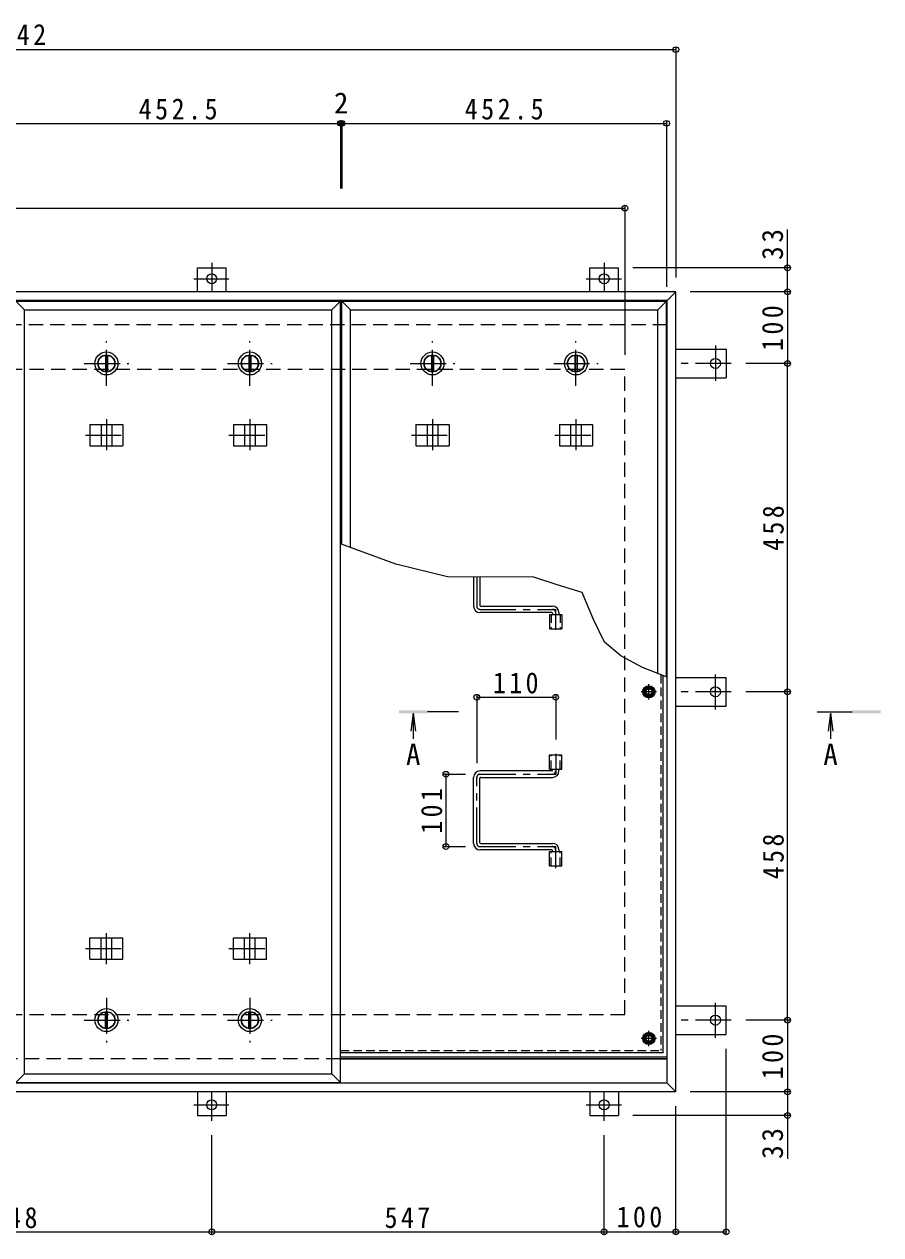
# Model space of a CAD drawing. Units: millimetres at full size, sheet at 1:10. Extents: x -2686 to 2781, y -1962 to 1858.
# Drawn here: x -1449 to -255, y -277 to 1412 of the extents above; entities that cross this region are included whole.
import ezdxf
from ezdxf.enums import TextEntityAlignment as Align

# ---------------------------------------------------------------- set-up
doc = ezdxf.new("R2010")
doc.units = ezdxf.units.MM
doc.header["$LTSCALE"] = 10
doc.header["$PDMODE"] = 32
doc.header["$PDSIZE"] = 8
for name, pattern in [('CHAIN1', [8, 5, -1, 1, -1]), ('DASHED1', [1.8, 1.2, -0.6]), ('DASHED2', [3, 2, -1])]:
    doc.linetypes.add(name, pattern=pattern)
for name, color, linetype, lineweight in [('0-1_躯体', 2, 'DASHED2', 9), ('0-2_仕上', 4, 'Continuous', 9), ('0-3_建具', 4, 'Continuous', 9), ('0-5_寸法', 7, 'Continuous', 9), ('0-6_ハッチ', 6, 'Continuous', 9), ('0-7', 5, 'Continuous', 5), ('0-A', 3, 'CHAIN1', 9), ('0-B', 2, 'Continuous', 9), ('0-C', 2, 'Continuous', 9), ('0-E', 3, 'Continuous', 9), ('0-F', 7, 'Continuous', 9)]:
    doc.layers.add(name, color=color, linetype=linetype, lineweight=lineweight)
doc.styles.add('ＭＳ ゴシック', font='')
doc.styles.get('ＭＳ ゴシック').set_extended_font_data('MS Gothic')

msp = doc.modelspace()

# ---------------------------------------------------------------- linework, layer by layer
at = {"layer": '0-1_躯体'}
for p, q in [((-552.35, 992.92), (-2370.35, 992.92)), ((-2311.35, 930.92), (-611.35, 930.92)), ((-611.35, 30.92), (-611.35, 930.92)), ((-2311.35, 30.92), (-611.35, 30.92)), ((-1007.85, -31.08), (-2370.35, -31.08))]:
    msp.add_line(p, q, dxfattribs=at)
at = {"layer": '0-1_躯体', "linetype": 'Continuous'}
msp.add_line((-552.35, -31.08), (-1007.85, -31.08), dxfattribs=at)
at = {"layer": '0-2_仕上'}
for p, q in [((-1448.35, -52.08), (-1448.35, 1013.92)), ((-1019.85, -52.08), (-1019.85, 1013.92)), ((-1007.85, -64.08), (-1007.85, 1025.92)), ((-1005.85, 686.36), (-1005.85, 1025.92)), ((-993.85, 682.03), (-993.85, 1013.92)), ((-565.35, 506.34), (-565.35, 1013.92)), ((-553.35, 501.69), (-553.35, 1025.92)), ((-906.37, 450.9), (-909.63, 426.11)), ((-906.37, 450.9), (-906.37, 415.29)), ((-906.37, 450.9), (-903.11, 426.11)), ((-324.65, 450.9), (-327.91, 426.11)), ((-324.65, 450.9), (-321.38, 426.11)), ((-324.65, 450.9), (-324.65, 415.29))]:
    msp.add_line(p, q, dxfattribs=at)
at = {"layer": '0-2_仕上', "color": 3}
for p, q in [((-716.5, 588.92), (-716.5, 568.92)), ((-716.5, 588.92), (-699.2, 588.92)), ((-699.2, 588.92), (-699.2, 568.92)), ((-716.5, 568.92), (-699.2, 568.92)), ((-716.5, 372.92), (-716.5, 392.92)), ((-716.5, 392.92), (-699.2, 392.92)), ((-699.2, 372.92), (-699.2, 392.92)), ((-716.5, 372.92), (-699.2, 372.92)), ((-716.5, 237.92), (-716.5, 257.92)), ((-716.5, 257.92), (-699.2, 257.92)), ((-699.2, 237.92), (-699.2, 257.92)), ((-716.5, 237.92), (-699.2, 237.92))]:
    msp.add_line(p, q, dxfattribs=at)
at = {"layer": '0-2_仕上', "color": 3, "linetype": 'DASHED1'}
for p, q in [((-714.2, 588.92), (-714.2, 568.92)), ((-701.5, 588.92), (-701.5, 568.92)), ((-714.2, 372.92), (-714.2, 392.92)), ((-701.5, 372.92), (-701.5, 392.92)), ((-714.2, 237.92), (-714.2, 257.92)), ((-701.5, 237.92), (-701.5, 257.92))]:
    msp.add_line(p, q, dxfattribs=at)
at = {"layer": '0-2_仕上', "linetype": 'CHAIN1'}
for p, q in [((-843.37, 452.9), (-886.37, 452.9)), ((-343.28, 452.9), (-294.65, 452.9))]:
    msp.add_line(p, q, dxfattribs=at)
at = {"layer": '0-2_仕上'}
for points in [[(-1448.35, 1013.92), (-1460.35, 1025.92), (-1007.85, 1025.92)], [(-1448.35, 1013.92), (-1019.85, 1013.92), (-1007.85, 1025.92)], [(-993.85, 1013.92), (-1005.85, 1025.92), (-553.35, 1025.92)], [(-993.85, 1013.92), (-565.35, 1013.92), (-553.35, 1025.92)], [(-1448.35, -52.08), (-1460.35, -64.08), (-1007.85, -64.08)], [(-1448.35, -52.08), (-1019.85, -52.08), (-1007.85, -64.08)]]:
    msp.add_lwpolyline(points, dxfattribs=at)
for points in [[(-926.37, 450.9), (-926.37, 454.9), (-886.37, 450.9), (-886.37, 454.9)], [(-294.65, 450.9), (-294.65, 454.9), (-254.65, 450.9), (-254.65, 454.9)]]:
    msp.add_solid(points, dxfattribs=at)
at = {"layer": '0-3_建具', "color": 2}
for p, q in [((-540.35, 1038.92), (-2382.35, 1038.92)), ((-540.35, 1038.92), (-552.35, 1026.92)), ((-540.35, -77.08), (-540.35, 1038.92)), ((-552.35, 1026.92), (-2370.35, 1026.92)), ((-552.35, -65.08), (-552.35, 1026.92)), ((-552.35, -31.08), (-1007.85, -31.08)), ((-552.35, -65.08), (-2370.35, -65.08)), ((-540.35, -77.08), (-552.35, -65.08)), ((-540.35, -77.08), (-2382.35, -77.08))]:
    msp.add_line(p, q, dxfattribs=at)
at = {"layer": '0-3_建具'}
for p, q in [((-1357.19, 853.92), (-1311.01, 853.92)), ((-1357.19, 853.92), (-1357.19, 823.92)), ((-1341.6, 853.92), (-1341.6, 823.92)), ((-1326.6, 853.92), (-1326.6, 823.92)), ((-1311.01, 853.92), (-1311.01, 823.92)), ((-1157.19, 853.92), (-1111.01, 853.92)), ((-1157.19, 853.92), (-1157.19, 823.92)), ((-1141.6, 853.92), (-1141.6, 823.92)), ((-1126.6, 853.92), (-1126.6, 823.92)), ((-1111.01, 853.92), (-1111.01, 823.92)), ((-902.69, 853.92), (-856.51, 853.92)), ((-902.69, 853.92), (-902.69, 823.92)), ((-887.1, 853.92), (-887.1, 823.92)), ((-872.1, 853.92), (-872.1, 823.92)), ((-856.51, 853.92), (-856.51, 823.92)), ((-702.69, 853.92), (-656.51, 853.92)), ((-702.69, 853.92), (-702.69, 823.92)), ((-687.1, 853.92), (-687.1, 823.92)), ((-672.1, 853.92), (-672.1, 823.92)), ((-656.51, 853.92), (-656.51, 823.92)), ((-1357.19, 823.92), (-1311.01, 823.92)), ((-1157.19, 823.92), (-1111.01, 823.92)), ((-902.69, 823.92), (-856.51, 823.92)), ((-702.69, 823.92), (-656.51, 823.92)), ((-1357.19, 137.92), (-1311.01, 137.92)), ((-1357.19, 107.92), (-1357.19, 137.92)), ((-1341.6, 107.92), (-1341.6, 137.92)), ((-1326.6, 107.92), (-1326.6, 137.92)), ((-1311.01, 107.92), (-1311.01, 137.92)), ((-1157.19, 137.92), (-1111.01, 137.92)), ((-1157.19, 107.92), (-1157.19, 137.92)), ((-1141.6, 107.92), (-1141.6, 137.92)), ((-1126.6, 107.92), (-1126.6, 137.92)), ((-1111.01, 107.92), (-1111.01, 137.92)), ((-1357.19, 107.92), (-1311.01, 107.92)), ((-1157.19, 107.92), (-1111.01, 107.92))]:
    msp.add_line(p, q, dxfattribs=at)
at = {"layer": '0-3_建具', "linetype": 'CHAIN1'}
for p, q in [((-1334.1, 861.04), (-1334.1, 817.8)), ((-1134.1, 861.04), (-1134.1, 817.8)), ((-879.6, 861.04), (-879.6, 817.8)), ((-679.6, 861.04), (-679.6, 817.8)), ((-1363.51, 838.92), (-1304.69, 838.92)), ((-1163.51, 838.92), (-1104.69, 838.92)), ((-909.01, 838.92), (-850.19, 838.92)), ((-709.01, 838.92), (-650.19, 838.92)), ((-1334.1, 100.81), (-1334.1, 144.04)), ((-1134.1, 100.81), (-1134.1, 144.04)), ((-1363.51, 122.92), (-1304.69, 122.92)), ((-1163.51, 122.92), (-1104.69, 122.92))]:
    msp.add_line(p, q, dxfattribs=at)
at = {"layer": '0-5_寸法'}
for p, q in [((-384.58, 1072.12), (-384.58, 1125.88)), ((-639.69, 550.34), (-655.05, 581.79)), ((-384.58, -110.28), (-384.58, -170.62))]:
    msp.add_line(p, q, dxfattribs=at)
for points in [[(-655.05, 581.79), (-670.86, 619.25), (-705.83, 629.94), (-738.38, 640.74), (-858.54, 641.46), (-930.46, 659.15), (-1007.85, 687.08)], [(-552.35, 501.31), (-586.89, 514.68), (-617.12, 531.1), (-639.69, 550.34)]]:
    msp.add_lwpolyline(points, dxfattribs=at)
at = {"layer": '0-6_ハッチ'}
for p, q in [((-822.35, 641.25), (-822.35, 600.42)), ((-813.35, 641.19), (-813.35, 601.42)), ((-713.35, 591.42), (-813.35, 591.42)), ((-812.35, 600.42), (-712.35, 600.42)), ((-703.35, 591.42), (-703.35, 588.92)), ((-712.35, 590.42), (-712.35, 588.92)), ((-712.35, 371.42), (-712.35, 372.92)), ((-703.35, 370.42), (-703.35, 372.92)), ((-822.35, 269.42), (-822.35, 361.42)), ((-713.35, 370.42), (-813.35, 370.42)), ((-813.35, 270.42), (-813.35, 360.42)), ((-812.35, 361.42), (-712.35, 361.42)), ((-713.35, 260.42), (-813.35, 260.42)), ((-812.35, 269.42), (-712.35, 269.42)), ((-712.35, 259.42), (-712.35, 257.92)), ((-703.35, 260.42), (-703.35, 257.92)), ((-1007.85, -28.08), (-552.35, -28.08)), ((-1007.85, -31.08), (-552.35, -31.08))]:
    msp.add_line(p, q, dxfattribs=at)
at = {"layer": '0-6_ハッチ', "linetype": 'CHAIN1'}
for p, q in [((-817.85, 641.22), (-817.85, 600.43)), ((-813.34, 595.92), (-707.85, 595.92)), ((-707.85, 567.54), (-707.85, 595.92)), ((-707.85, 394.3), (-707.85, 365.92)), ((-817.85, 269.43), (-817.85, 361.41)), ((-813.34, 365.92), (-707.85, 365.92)), ((-813.34, 264.92), (-707.85, 264.92)), ((-707.85, 235.04), (-707.85, 264.92))]:
    msp.add_line(p, q, dxfattribs=at)
at = {"layer": '0-6_ハッチ'}
for centre, radius, start, end in [((-813.35, 600.42), 9, 180, 270), ((-812.35, 601.42), 1, 180, 270), ((-713.35, 590.42), 1, 0, 90), ((-712.35, 591.42), 9, 0, 90), ((-813.35, 361.42), 9, 90, 180), ((-812.35, 360.42), 1, 90, 180), ((-713.35, 371.42), 1, 270, 0), ((-712.35, 370.42), 9, 270, 0), ((-812.35, 270.42), 1, 180, 270), ((-813.35, 269.42), 9, 180, 270), ((-713.35, 259.42), 1, 0, 90), ((-712.35, 260.42), 9, 0, 90)]:
    msp.add_arc(centre, radius, start, end, dxfattribs=at)
at = {"layer": '0-6_ハッチ', "linetype": 'CHAIN1'}
for centre, radius, start, end in [((-813.34, 600.43), 4.51, 180, 270), ((-712.35, 591.42), 4.5, 360, 89.70431), ((-813.34, 361.41), 4.51, 90, 180), ((-712.35, 370.42), 4.5, 270.29569, 0), ((-813.34, 269.43), 4.51, 180, 270), ((-712.35, 260.42), 4.5, 0, 89.70431)]:
    msp.add_arc(centre, radius, start, end, dxfattribs=at)
at = {"layer": '0-7'}
for centre, radius in [((-577.85, 480.92), 5), ((-577.85, 480.92), 4.19), ((-577.85, -2.58), 5), ((-577.85, -2.58), 4.19)]:
    msp.add_circle(centre, radius, dxfattribs=at)
at = {"layer": '0-A'}
for p, q in [((-577.85, 470.24), (-577.85, 491.6)), ((-567.17, 480.92), (-588.53, 480.92)), ((-577.85, -13.26), (-577.85, 8.1)), ((-567.17, -2.58), (-588.53, -2.58))]:
    msp.add_line(p, q, dxfattribs=at)
at = {"layer": '0-A', "linetype": 'DASHED1'}
for p in [(-561.05, 504.68), (-1007.85, -19.38)]:
    msp.add_line(p, (-561.05, -19.38), dxfattribs=at)
at = {"layer": '0-A', "linetype": 'Continuous'}
for q in [(-557.85, 503.44), (-1007.85, -22.58)]:
    msp.add_line((-557.85, -22.58), q, dxfattribs=at)
at = {"layer": '0-B'}
for p, q in [((-585.35, 480.92), (-581.6, 487.42)), ((-581.6, 487.42), (-574.1, 487.42)), ((-570.35, 480.92), (-574.1, 487.42)), ((-570.35, 480.92), (-574.1, 474.42)), ((-585.35, -2.58), (-581.6, 3.92)), ((-581.6, 3.92), (-574.1, 3.92)), ((-570.35, -2.58), (-574.1, 3.92)), ((-570.35, -2.58), (-574.1, -9.08))]:
    msp.add_line(p, q, dxfattribs=at)
for points in [[(-585.35, 480.92), (-581.6, 474.42), (-574.1, 474.42)], [(-585.35, -2.58), (-581.6, -9.08), (-574.1, -9.08)]]:
    msp.add_lwpolyline(points, dxfattribs=at)
for centre, radius in [((-577.85, 480.92), 8.5), ((-577.85, 480.92), 6.5), ((-577.85, -2.58), 8.5), ((-577.85, -2.58), 6.5)]:
    msp.add_circle(centre, radius, dxfattribs=at)
at = {"layer": '0-C', "linetype": 'CHAIN1'}
for p, q in [((-1334.1, 907.92), (-1334.1, 969.92)), ((-1134.1, 907.92), (-1134.1, 969.92)), ((-879.6, 907.92), (-879.6, 969.92)), ((-679.6, 907.92), (-679.6, 969.92)), ((-1365.1, 938.92), (-1303.1, 938.92)), ((-1165.1, 938.92), (-1103.1, 938.92)), ((-910.6, 938.92), (-848.6, 938.92)), ((-710.6, 938.92), (-648.6, 938.92)), ((-1334.1, 53.92), (-1334.1, -8.08)), ((-1134.1, 53.92), (-1134.1, -8.08)), ((-1365.1, 22.92), (-1303.1, 22.92)), ((-1165.1, 22.92), (-1103.1, 22.92))]:
    msp.add_line(p, q, dxfattribs=at)
at = {"layer": '0-C'}
for p, q in [((-1335.6, 950.33), (-1335.6, 927.52)), ((-1332.6, 950.33), (-1332.6, 927.52)), ((-1135.6, 950.33), (-1135.6, 927.52)), ((-1132.6, 950.33), (-1132.6, 927.52)), ((-881.1, 950.33), (-881.1, 927.52)), ((-878.1, 950.33), (-878.1, 927.52)), ((-681.1, 950.33), (-681.1, 927.52)), ((-678.1, 950.33), (-678.1, 927.52)), ((-1335.6, 11.52), (-1335.6, 34.33)), ((-1332.6, 11.52), (-1332.6, 34.33)), ((-1135.6, 11.52), (-1135.6, 34.33)), ((-1132.6, 11.52), (-1132.6, 34.33))]:
    msp.add_line(p, q, dxfattribs=at)
for centre, radius in [((-1334.1, 938.92), 16), ((-1334.1, 938.92), 12), ((-1334.1, 938.92), 11.5), ((-1134.1, 938.92), 16), ((-1134.1, 938.92), 12), ((-1134.1, 938.92), 11.5), ((-879.6, 938.92), 16), ((-879.6, 938.92), 12), ((-879.6, 938.92), 11.5), ((-679.6, 938.92), 16), ((-679.6, 938.92), 12), ((-679.6, 938.92), 11.5), ((-1334.1, 22.92), 16), ((-1334.1, 22.92), 12), ((-1334.1, 22.92), 11.5), ((-1134.1, 22.92), 16), ((-1134.1, 22.92), 12), ((-1134.1, 22.92), 11.5)]:
    msp.add_circle(centre, radius, dxfattribs=at)
at = {"layer": '0-E'}
for p, q in [((-1207.35, 1038.92), (-1207.35, 1072.12)), ((-1207.35, 1072.12), (-1167.35, 1072.12)), ((-1167.35, 1038.92), (-1167.35, 1072.12)), ((-660.35, 1072.12), (-620.35, 1072.12)), ((-660.35, 1038.92), (-660.35, 1072.12)), ((-620.35, 1038.92), (-620.35, 1072.12)), ((-540.35, 958.92), (-470.15, 958.92)), ((-470.15, 958.92), (-470.15, 918.92)), ((-540.35, 918.92), (-470.15, 918.92)), ((-540.35, 500.92), (-470.15, 500.92)), ((-470.15, 460.92), (-470.15, 500.92)), ((-540.35, 460.92), (-470.15, 460.92)), ((-540.35, 42.92), (-470.15, 42.92)), ((-470.15, 2.92), (-470.15, 42.92)), ((-540.35, 2.92), (-470.15, 2.92)), ((-1207.35, -77.08), (-1207.35, -110.28)), ((-1167.35, -77.08), (-1167.35, -110.28)), ((-660.35, -77.08), (-660.35, -110.28)), ((-620.35, -77.08), (-620.35, -110.28)), ((-1207.35, -110.28), (-1167.35, -110.28)), ((-660.35, -110.28), (-620.35, -110.28))]:
    msp.add_line(p, q, dxfattribs=at)
at = {"layer": '0-E', "linetype": 'CHAIN1'}
for p, q in [((-1187.35, 1079.28), (-1187.35, 1039.12)), ((-640.35, 1079.28), (-640.35, 1039.12)), ((-1212.19, 1057.12), (-1163.3, 1057.12)), ((-665.19, 1057.12), (-616.3, 1057.12)), ((-485.15, 963.76), (-485.15, 914.88)), ((-462.99, 938.92), (-540.35, 938.92)), ((-485.15, 456.08), (-485.15, 504.97)), ((-462.99, 480.92), (-540.35, 480.92)), ((-485.15, -1.92), (-485.15, 46.97)), ((-462.99, 22.92), (-540.35, 22.92)), ((-1187.35, -117.43), (-1187.35, -77.28)), ((-640.35, -117.43), (-640.35, -77.28)), ((-1212.19, -95.28), (-1163.3, -95.28)), ((-665.19, -95.28), (-616.3, -95.28))]:
    msp.add_line(p, q, dxfattribs=at)
at = {"layer": '0-E'}
for centre in [(-1187.35, 1057.12), (-640.35, 1057.12), (-485.15, 938.92), (-485.15, 480.92), (-485.15, 22.92), (-1187.35, -95.28), (-640.35, -95.28)]:
    msp.add_circle(centre, 7, dxfattribs=at)
at = {"layer": '0-F'}
for p, q in [((-2382.35, 1376.64), (-540.35, 1376.64)), ((-540.35, 1379.64), (-540.35, 1058.92)), ((-1460.35, 1273.84), (-1007.85, 1273.84)), ((-1007.85, 1276.84), (-1007.85, 1183.18)), ((-1007.85, 1273.84), (-1005.85, 1273.84)), ((-1005.85, 1276.84), (-1005.85, 1183.18)), ((-1005.85, 1273.84), (-553.35, 1273.84)), ((-553.35, 1276.84), (-553.35, 1045.92)), ((-2311.35, 1155.64), (-611.35, 1155.64)), ((-611.35, 1158.64), (-611.35, 950.92)), ((-381.58, 1072.12), (-600.35, 1072.12)), ((-384.58, 1038.92), (-384.58, 1072.12)), ((-381.58, 1038.92), (-520.35, 1038.92)), ((-384.58, 1038.92), (-384.58, 938.92)), ((-381.58, 938.92), (-442.99, 938.92)), ((-384.58, 480.92), (-384.58, 938.92)), ((-817.85, 476.35), (-817.85, 381.41)), ((-817.85, 473.35), (-707.85, 473.35)), ((-707.85, 476.35), (-707.85, 414.3)), ((-381.58, 480.92), (-442.99, 480.92)), ((-384.58, 22.92), (-384.58, 480.92)), ((-863.81, 365.92), (-833.34, 365.92)), ((-860.81, 365.92), (-860.81, 264.92)), ((-863.81, 264.92), (-833.34, 264.92)), ((-381.58, 22.92), (-442.99, 22.92)), ((-384.58, 22.92), (-384.58, -77.08)), ((-470.15, -275.53), (-470.15, -17.08)), ((-381.58, -77.08), (-520.35, -77.08)), ((-384.58, -77.08), (-384.58, -110.28)), ((-540.35, -275.53), (-540.35, -97.08)), ((-381.58, -110.28), (-600.35, -110.28)), ((-1187.35, -275.53), (-1187.35, -137.43)), ((-640.35, -275.53), (-640.35, -137.43)), ((-1735.35, -272.53), (-1187.35, -272.53)), ((-1187.35, -272.53), (-640.35, -272.53)), ((-640.35, -272.53), (-540.35, -272.53)), ((-540.35, -272.53), (-470.15, -272.53))]:
    msp.add_line(p, q, dxfattribs=at)
for p in [(-540.35, 1376.64), (-1007.85, 1273.84), (-1005.85, 1273.84), (-553.35, 1273.84), (-611.35, 1155.64), (-384.58, 1072.12), (-384.58, 1038.92), (-384.58, 938.92), (-817.85, 473.35), (-707.85, 473.35), (-384.58, 480.92), (-860.81, 365.92), (-860.81, 264.92), (-384.58, 22.92), (-384.58, -77.08), (-384.58, -110.28), (-1187.35, -272.53), (-640.35, -272.53), (-540.35, -272.53), (-470.15, -272.53)]:
    msp.add_point(p, dxfattribs=at)

# ---------------------------------------------------------------- texts
at = {"layer": '0-5_寸法', "color": 2, "style": 'ＭＳ ゴシック'}
for p in [(-916.37, 370.2), (-334.65, 370.2)]:
    msp.add_text('A', height=29.33, dxfattribs=at).set_placement(p, align=Align.BOTTOM_LEFT)
at = {"layer": '0-F', "color": 2, "style": 'ＭＳ ゴシック'}
msp.add_text('2', height=29.33, dxfattribs=at).set_placement((-1016.85, 1278.84), align=Align.BOTTOM_LEFT)
at = {"layer": '0-F', "color": 2, "char_height": 29.33, "attachment_point": 7, "style": 'ＭＳ ゴシック'}
for s, insert in [('\\T1.28;\\W0.9;1842', (-1505.1, 1382.64)), ('\\T1.28;\\W0.9;452.5', (-1289.1, 1278.84)), ('\\T1.28;\\W0.9;452.5', (-834.6, 1278.84)), ('\\T1.27;\\W0.9;110', (-795.35, 478.35)), ('\\T1.27;\\W0.9;548', (-1493.85, -267.53)), ('\\T1.27;\\W0.9;547', (-946.35, -267.53)), ('\\T1.27;\\W0.9;100', (-622.85, -266.53))]:
    msp.add_mtext(s, dxfattribs=dict(at, insert=insert))
at = {"layer": '0-F', "color": 2, "char_height": 29.33, "attachment_point": 7, "rotation": 90, "style": 'ＭＳ ゴシック'}
for s, insert in [('\\T1.27;\\W0.95;33', (-390.58, 1083.38)), ('\\T1.27;\\W0.9;100', (-390.58, 956.42)), ('\\T1.27;\\W0.9;458', (-389.58, 677.42)), ('\\T1.27;\\W0.9;101', (-865.81, 282.92)), ('\\T1.27;\\W0.9;458', (-389.58, 219.42)), ('\\T1.27;\\W0.9;100', (-390.58, -59.58)), ('\\T1.27;\\W0.95;33', (-390.58, -170.62))]:
    msp.add_mtext(s, dxfattribs=dict(at, insert=insert))

doc.saveas('drawing.dxf')
